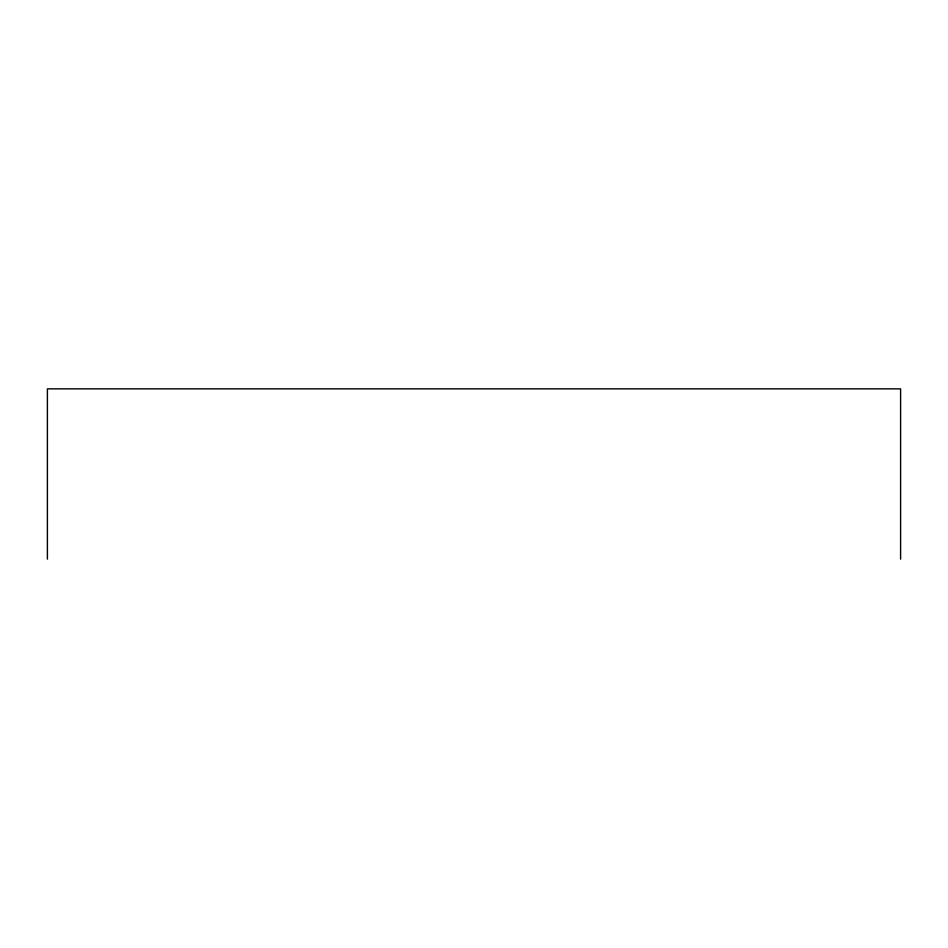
<?xml version="1.0" encoding="UTF-8"?>
<svg xmlns="http://www.w3.org/2000/svg" width="948" height="948" viewBox="0 0 948 948"><rect width="100%" height="100%" fill="white"/><g stroke="black" fill="none" stroke-linecap="round" stroke-linejoin="round"><path stroke-width="1.42" d="M900.6 559.142L900.6 388.858L47.4 388.858L47.4 559.142"/></g></svg>
